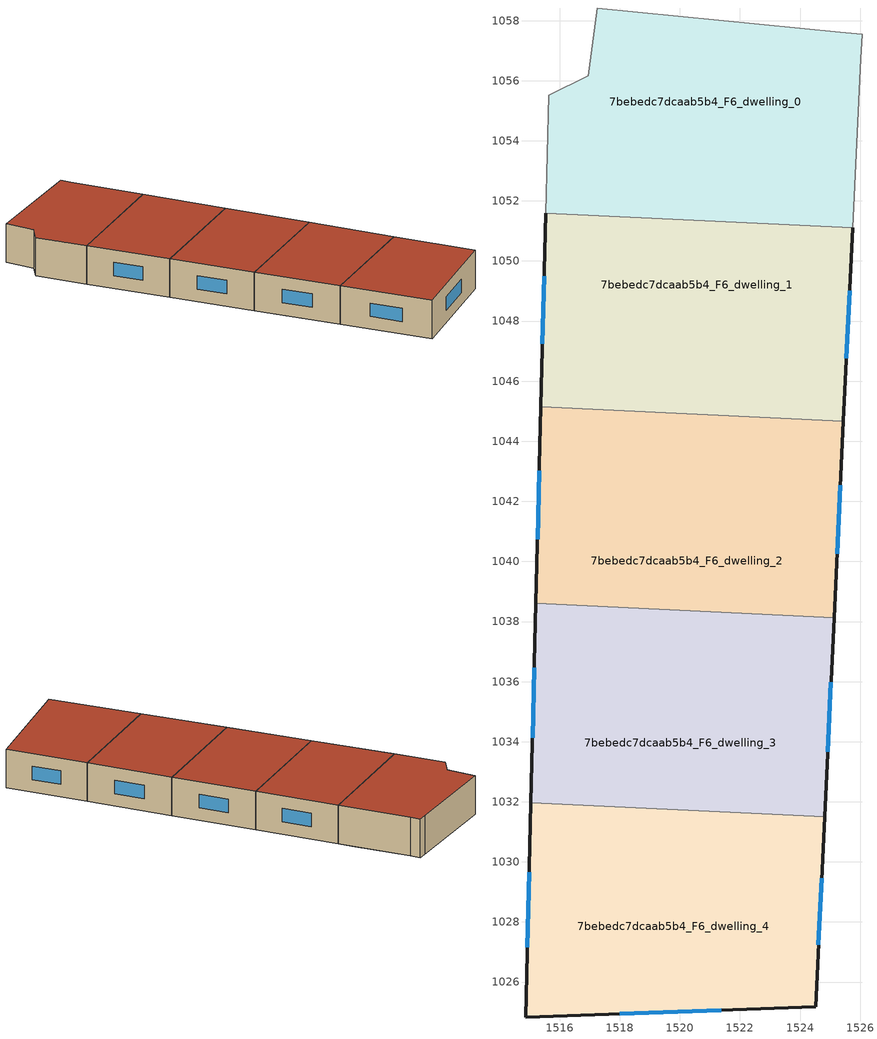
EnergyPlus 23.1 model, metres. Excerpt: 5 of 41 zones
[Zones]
7bebedc7dcaab5b4_F6_dwelling_0
 floor to 7bebedc7dcaab5b4_F5_dwelling_0 (EU_floor_Construction): 1526.08,1057.55 1526.02,1056.73 1525.8,1052.16 1515.56,1052.66 1515.64,1055.52 1516.94,1056.16 1517.26,1058.42 1525.34,1057.61 z18
 floor to 7bebedc7dcaab5b4_F5_dwelling_1 (EU_floor_Construction): 1525.8,1052.16 1525.75,1051.1 1515.54,1051.59 1515.56,1052.66 z18
 wall to 7bebedc7dcaab5b4_F6_dwelling_1 (EU_wall_Construction): 1515.54,1051.59 1525.75,1051.1 z18:21
 wall adiabatic (EU_wall_Construction): 1525.75,1051.1 1526.02,1056.73 1526.08,1057.55 1525.34,1057.61 1517.26,1058.42 1516.94,1056.16 1515.64,1055.52 1515.54,1051.59 z18:21
 roof outside (EU_roof_Construction): 1525.75,1051.1 1526.02,1056.73 1526.08,1057.55 1525.34,1057.61 1517.26,1058.42 1516.94,1056.16 1515.64,1055.52 1515.54,1051.59 z21
7bebedc7dcaab5b4_F6_dwelling_1
 floor to 7bebedc7dcaab5b4_F5_dwelling_1 (EU_floor_Construction): 1525.75,1051.1 1525.55,1046.82 1515.43,1047.31 1515.54,1051.59 z18
 floor to 7bebedc7dcaab5b4_F5_dwelling_2 (EU_floor_Construction): 1525.55,1046.82 1525.44,1044.66 1515.38,1045.15 1515.43,1047.31 z18
 wall outside (EU_wall_Construction): 1525.44,1044.66 1525.75,1051.1 / 1515.54,1051.59 1515.38,1045.15 z18:21
 wall to 7bebedc7dcaab5b4_F6_dwelling_2 (EU_wall_Construction): 1515.38,1045.15 1525.44,1044.66 z18:21
 window (EU_Window_Construction): 1525.54,1046.76 1525.65,1049.01 / 1515.49,1049.5 1515.43,1047.24 z18.98:20.02
 roof outside (EU_roof_Construction): 1525.44,1044.66 1525.75,1051.1 1515.54,1051.59 1515.38,1045.15 z21
7bebedc7dcaab5b4_F6_dwelling_2
 floor to 7bebedc7dcaab5b4_F5_dwelling_2 (EU_floor_Construction): 1525.44,1044.66 1525.29,1041.41 1515.3,1041.89 1515.38,1045.15 z18
 floor to 7bebedc7dcaab5b4_F5_dwelling_3 (EU_floor_Construction): 1525.29,1041.41 1525.13,1038.13 1515.21,1038.61 1515.3,1041.89 z18
 wall outside (EU_wall_Construction): 1525.13,1038.13 1525.44,1044.66 / 1515.38,1045.15 1515.21,1038.61 z18:21
 wall to 7bebedc7dcaab5b4_F6_dwelling_3 (EU_wall_Construction): 1515.21,1038.61 1525.13,1038.13 z18:21
 window (EU_Window_Construction): 1525.23,1040.26 1525.34,1042.54 / 1515.32,1043.02 1515.27,1040.74 z18.98:20.02
 roof outside (EU_roof_Construction): 1525.13,1038.13 1525.44,1044.66 1515.38,1045.15 1515.21,1038.61 z21
7bebedc7dcaab5b4_F6_dwelling_3
 floor to 7bebedc7dcaab5b4_F5_dwelling_3 (EU_floor_Construction): 1525.13,1038.13 1525.03,1035.94 1515.16,1036.41 1515.21,1038.61 z18
 floor to 7bebedc7dcaab5b4_F5_dwelling_4 (EU_floor_Construction): 1525.03,1035.94 1524.82,1031.51 1515.05,1031.98 1515.16,1036.41 z18
 wall outside (EU_wall_Construction): 1524.82,1031.51 1525.13,1038.13 / 1515.21,1038.61 1515.05,1031.98 z18:21
 wall to 7bebedc7dcaab5b4_F6_dwelling_4 (EU_wall_Construction): 1515.05,1031.98 1524.82,1031.51 z18:21
 window (EU_Window_Construction): 1524.92,1033.66 1525.03,1035.98 / 1515.16,1036.45 1515.1,1034.13 z18.98:20.02
 roof outside (EU_roof_Construction): 1524.82,1031.51 1525.13,1038.13 1515.21,1038.61 1515.05,1031.98 z21
7bebedc7dcaab5b4_F6_dwelling_4
 floor to 7bebedc7dcaab5b4_F5_dwelling_5 (EU_floor_Construction): 1524.76,1030.39 1524.52,1025.18 1514.87,1024.84 1515.02,1030.86 z18
 floor to 7bebedc7dcaab5b4_F5_dwelling_4 (EU_floor_Construction): 1524.82,1031.51 1524.76,1030.39 1515.02,1030.86 1515.05,1031.98 z18
 wall outside (EU_wall_Construction): 1515.05,1031.98 1514.87,1024.84 1524.52,1025.18 1524.82,1031.51 z18:21
 window (EU_Window_Construction): 1524.61,1027.24 1524.72,1029.45 / 1518,1024.95 1521.38,1025.07 / 1514.99,1029.66 1514.93,1027.16 z18.98:20.02
 roof outside (EU_roof_Construction): 1524.52,1025.18 1524.82,1031.51 1515.05,1031.98 1514.87,1024.84 z21
[Building]
EU S2 Campaign: North Axis=0; Terrain=City; Solar Distribution=FullExterior
[Site:Location]
Bologna: Latitude=44.5; Longitude=11.25; Time Zone=1; Elevation=37
[SizingPeriod:WeatherFileDays]
AnnualSizingPeriod: Begin Month=1; Begin Day of Month=1; End Month=12; End Day of Month=31; Day of Week for Start Day=Monday; Use Weather File Daylight Saving Period=No; Use Weather File Rain and Snow Indicators=No
[MATERIAL]
EU_InternalMass_Material: Roughness=MediumRough; Thickness=0.1; Conductivity=1; Density=1800; Specific Heat=900; Thermal Absorptance=0.9; Solar Absorptance=0.7; Visible Absorptance=0.7
[MATERIAL:NOMASS] Roughness=MediumRough; Thermal Absorptance=0.9; Solar Absorptance=0.7; Visible Absorptance=0.7
Name | Thermal Resistance
EU_wall_NoMass | 0.905828
EU_roof_NoMass | 0.37593
EU_floor_NoMass | 0.67114
[WINDOWMATERIAL:SIMPLEGLAZINGSYSTEM]
EU_Window_SimpleGlazing: UFactor=4.52486; Solar Heat Gain Coefficient=0.85; Visible Transmittance=0.85
[CONSTRUCTION]
EU_wall_Construction: EU_wall_NoMass
EU_roof_Construction: EU_roof_NoMass
EU_floor_Construction: EU_floor_NoMass
EU_Window_Construction: EU_Window_SimpleGlazing
EU_InternalMass_Construction: EU_InternalMass_Material
[ZONE] Type=1; Multiplier=1; Ceiling Height=autocalculate; Floor Area=autocalculate; Part of Total Floor Area=Yes
Name | Volume
7bebedc7dcaab5b4_F6_dwelling_0 | 196.194
7bebedc7dcaab5b4_F6_dwelling_1 | 196.203
7bebedc7dcaab5b4_F6_dwelling_2 | 196.2
7bebedc7dcaab5b4_F6_dwelling_3 | 196.204
7bebedc7dcaab5b4_F6_dwelling_4 | 196.195
[INTERNALMASS] Construction=EU_InternalMass_Construction
Name | Zone or ZoneList | Surface Area
7bebedc7dcaab5b4_F6_dwelling_0_EU_InternalMass | 7bebedc7dcaab5b4_F6_dwelling_0 | 65.3981
7bebedc7dcaab5b4_F6_dwelling_1_EU_InternalMass | 7bebedc7dcaab5b4_F6_dwelling_1 | 65.4009
7bebedc7dcaab5b4_F6_dwelling_2_EU_InternalMass | 7bebedc7dcaab5b4_F6_dwelling_2 | 65.4004
7bebedc7dcaab5b4_F6_dwelling_3_EU_InternalMass | 7bebedc7dcaab5b4_F6_dwelling_3 | 65.4015
7bebedc7dcaab5b4_F6_dwelling_4_EU_InternalMass | 7bebedc7dcaab5b4_F6_dwelling_4 | 65.398
[OTHEREQUIPMENT] Fuel Type=Electricity; Design Level Calculation Method=Watts/Area; Power per Zone Floor Area=1; Fraction Latent=0; Fraction Radiant=0; Fraction Lost=0; Carbon Dioxide Generation Rate=0; EndUse Subcategory=EU_Step8_InternalGains
Name | Zone or ZoneList or Space or SpaceList | Schedule
EU_Step8_InternalGain_7bebedc7dcaab5b4_F6_dwelling_0_f000 | 7bebedc7dcaab5b4_F6_dwelling_0 | EU_Step8_GainSchedule_7bebedc7dcaab5b4_F6_dwelling_0_f000
EU_Step8_InternalGain_7bebedc7dcaab5b4_F6_dwelling_1_f000 | 7bebedc7dcaab5b4_F6_dwelling_1 | EU_Step8_GainSchedule_7bebedc7dcaab5b4_F6_dwelling_1_f000
EU_Step8_InternalGain_7bebedc7dcaab5b4_F6_dwelling_2_f000 | 7bebedc7dcaab5b4_F6_dwelling_2 | EU_Step8_GainSchedule_7bebedc7dcaab5b4_F6_dwelling_2_f000
EU_Step8_InternalGain_7bebedc7dcaab5b4_F6_dwelling_3_f000 | 7bebedc7dcaab5b4_F6_dwelling_3 | EU_Step8_GainSchedule_7bebedc7dcaab5b4_F6_dwelling_3_f000
EU_Step8_InternalGain_7bebedc7dcaab5b4_F6_dwelling_4_f000 | 7bebedc7dcaab5b4_F6_dwelling_4 | EU_Step8_GainSchedule_7bebedc7dcaab5b4_F6_dwelling_4_f000
[ZONEVENTILATION:DESIGNFLOWRATE] Schedule=EU_AlwaysOn; Design Flow Rate Calculation Method=AirChanges/Hour; Air Changes per Hour=0.73129; Ventilation Type=Natural; Fan Pressure Rise=0; Fan Total Efficiency=1; Constant Term Coefficient=1; Temperature Term Coefficient=0; Velocity Term Coefficient=0; Velocity Squared Term Coefficient=0; Minimum Indoor Temperature=-100; Maximum Indoor Temperature=100; Delta Temperature=-100; Minimum Outdoor Temperature=-100; Maximum Outdoor Temperature=100; Maximum Wind Speed=40
Name | Zone or ZoneList or Space or SpaceList
EU_ConstantAir_7bebedc7dcaab5b4_F6_dwelling_0 | 7bebedc7dcaab5b4_F6_dwelling_0
EU_ConstantAir_7bebedc7dcaab5b4_F6_dwelling_1 | 7bebedc7dcaab5b4_F6_dwelling_1
EU_ConstantAir_7bebedc7dcaab5b4_F6_dwelling_2 | 7bebedc7dcaab5b4_F6_dwelling_2
EU_ConstantAir_7bebedc7dcaab5b4_F6_dwelling_3 | 7bebedc7dcaab5b4_F6_dwelling_3
EU_ConstantAir_7bebedc7dcaab5b4_F6_dwelling_4 | 7bebedc7dcaab5b4_F6_dwelling_4
[HVACTEMPLATE:THERMOSTAT] Constant Heating Setpoint=20; Constant Cooling Setpoint=50
EU_HeatOnly_7bebedc7dcaab5b4_F0_dwelling_0; EU_HeatOnly_7bebedc7dcaab5b4_F0_dwelling_1; EU_HeatOnly_7bebedc7dcaab5b4_F0_dwelling_2; EU_HeatOnly_7bebedc7dcaab5b4_F0_dwelling_3; EU_HeatOnly_7bebedc7dcaab5b4_F0_dwelling_4; EU_HeatOnly_7bebedc7dcaab5b4_F0_dwelling_5; EU_HeatOnly_7bebedc7dcaab5b4_F1_dwelling_0; EU_HeatOnly_7bebedc7dcaab5b4_F1_dwelling_1; EU_HeatOnly_7bebedc7dcaab5b4_F1_dwelling_2; EU_HeatOnly_7bebedc7dcaab5b4_F1_dwelling_3; EU_HeatOnly_7bebedc7dcaab5b4_F1_dwelling_4; EU_HeatOnly_7bebedc7dcaab5b4_F1_dwelling_5; EU_HeatOnly_7bebedc7dcaab5b4_F2_dwelling_0; EU_HeatOnly_7bebedc7dcaab5b4_F2_dwelling_1; EU_HeatOnly_7bebedc7dcaab5b4_F2_dwelling_2; EU_HeatOnly_7bebedc7dcaab5b4_F2_dwelling_3; EU_HeatOnly_7bebedc7dcaab5b4_F2_dwelling_4; EU_HeatOnly_7bebedc7dcaab5b4_F2_dwelling_5; EU_HeatOnly_7bebedc7dcaab5b4_F3_dwelling_0; EU_HeatOnly_7bebedc7dcaab5b4_F3_dwelling_1; EU_HeatOnly_7bebedc7dcaab5b4_F3_dwelling_2; EU_HeatOnly_7bebedc7dcaab5b4_F3_dwelling_3; EU_HeatOnly_7bebedc7dcaab5b4_F3_dwelling_4; EU_HeatOnly_7bebedc7dcaab5b4_F3_dwelling_5; EU_HeatOnly_7bebedc7dcaab5b4_F4_dwelling_0; EU_HeatOnly_7bebedc7dcaab5b4_F4_dwelling_1; EU_HeatOnly_7bebedc7dcaab5b4_F4_dwelling_2; EU_HeatOnly_7bebedc7dcaab5b4_F4_dwelling_3; EU_HeatOnly_7bebedc7dcaab5b4_F4_dwelling_4; EU_HeatOnly_7bebedc7dcaab5b4_F4_dwelling_5; EU_HeatOnly_7bebedc7dcaab5b4_F5_dwelling_0; EU_HeatOnly_7bebedc7dcaab5b4_F5_dwelling_1; EU_HeatOnly_7bebedc7dcaab5b4_F5_dwelling_2; EU_HeatOnly_7bebedc7dcaab5b4_F5_dwelling_3; EU_HeatOnly_7bebedc7dcaab5b4_F5_dwelling_4; EU_HeatOnly_7bebedc7dcaab5b4_F5_dwelling_5; EU_HeatOnly_7bebedc7dcaab5b4_F6_dwelling_0; EU_HeatOnly_7bebedc7dcaab5b4_F6_dwelling_1; EU_HeatOnly_7bebedc7dcaab5b4_F6_dwelling_2; EU_HeatOnly_7bebedc7dcaab5b4_F6_dwelling_3; EU_HeatOnly_7bebedc7dcaab5b4_F6_dwelling_4
[HVACTEMPLATE:ZONE:IDEALLOADSAIRSYSTEM] System Availability Schedule=EU_AlwaysOn; Maximum Heating Supply Air Temperature=50; Minimum Cooling Supply Air Temperature=13; Maximum Heating Supply Air Humidity Ratio=0.0156; Minimum Cooling Supply Air Humidity Ratio=0.0077; Heating Limit=NoLimit; Cooling Limit=NoLimit; Heating Availability Schedule=EU_AlwaysOn; Cooling Availability Schedule=EU_CoolingOff; Dehumidification Control Type=ConstantSensibleHeatRatio; Cooling Sensible Heat Ratio=0.7; Dehumidification Setpoint=60; Humidification Control Type=None; Humidification Setpoint=30; Outdoor Air Method=None; Outdoor Air Flow Rate per Person=0.00944; Outdoor Air Flow Rate per Zone Floor Area=0; Outdoor Air Flow Rate per Zone=0; Demand Controlled Ventilation Type=None; Outdoor Air Economizer Type=NoEconomizer; Heat Recovery Type=None; Sensible Heat Recovery Effectiveness=0.7; Latent Heat Recovery Effectiveness=0.65
Name | Template Thermostat
7bebedc7dcaab5b4_F6_dwelling_0 | EU_HeatOnly_7bebedc7dcaab5b4_F6_dwelling_0
7bebedc7dcaab5b4_F6_dwelling_1 | EU_HeatOnly_7bebedc7dcaab5b4_F6_dwelling_1
7bebedc7dcaab5b4_F6_dwelling_2 | EU_HeatOnly_7bebedc7dcaab5b4_F6_dwelling_2
7bebedc7dcaab5b4_F6_dwelling_3 | EU_HeatOnly_7bebedc7dcaab5b4_F6_dwelling_3
7bebedc7dcaab5b4_F6_dwelling_4 | EU_HeatOnly_7bebedc7dcaab5b4_F6_dwelling_4
[SIZING:ZONE] Zone Cooling Design Supply Air Temperature Input Method=SupplyAirTemperature; Zone Cooling Design Supply Air Temperature=13; Zone Heating Design Supply Air Temperature Input Method=SupplyAirTemperature; Zone Heating Design Supply Air Temperature=50; Zone Cooling Design Supply Air Humidity Ratio=0.008; Zone Heating Design Supply Air Humidity Ratio=0.008; Cooling Design Air Flow Method=DesignDay; Cooling Design Air Flow Rate=0; Cooling Minimum Air Flow per Zone Floor Area=0.000762; Cooling Minimum Air Flow=0; Cooling Minimum Air Flow Fraction=0.2; Heating Design Air Flow Method=DesignDay; Heating Design Air Flow Rate=0; Heating Maximum Air Flow per Zone Floor Area=0.002032; Heating Maximum Air Flow=0.141576; Heating Maximum Air Flow Fraction=0.3; Account for Dedicated Outdoor Air System=No; Dedicated Outdoor Air System Control Strategy=NeutralSupplyAir; Dedicated Outdoor Air Low Setpoint Temperature for Design=autosize; Dedicated Outdoor Air High Setpoint Temperature for Design=autosize; Zone Load Sizing Method=Sensible Load Only No Latent Load; Zone Latent Cooling Design Supply Air Humidity Ratio Input Method=HumidityRatioDifference; Zone Cooling Design Supply Air Humidity Ratio Difference=0.005; Zone Latent Heating Design Supply Air Humidity Ratio Input Method=HumidityRatioDifference; Zone Humidification Design Supply Air Humidity Ratio Difference=0.005
7bebedc7dcaab5b4_F6_dwelling_0; 7bebedc7dcaab5b4_F6_dwelling_1; 7bebedc7dcaab5b4_F6_dwelling_2; 7bebedc7dcaab5b4_F6_dwelling_3; 7bebedc7dcaab5b4_F6_dwelling_4
[SCHEDULE:CONSTANT]
Name | Hourly Value
EU_AlwaysOn | 1
EU_CoolingOff | 0
[SCHEDULE:FILE] Column Number=1; Rows to Skip at Top=0; Number of Hours of Data=8760; Column Separator=Comma; Interpolate to Timestep=No; Minutes per Item=60; Adjust Schedule for Daylight Savings=Yes
Name | File
EU_Step8_GainSchedule_7bebedc7dcaab5b4_F6_dwelling_0_f000 | ../../schedules/7bebedc7dcaab5b4/7bebedc7dcaab5b4_F6_dwelling_0_f000_gain.csv
EU_Step8_GainSchedule_7bebedc7dcaab5b4_F6_dwelling_1_f000 | ../../schedules/7bebedc7dcaab5b4/7bebedc7dcaab5b4_F6_dwelling_1_f000_gain.csv
EU_Step8_GainSchedule_7bebedc7dcaab5b4_F6_dwelling_2_f000 | ../../schedules/7bebedc7dcaab5b4/7bebedc7dcaab5b4_F6_dwelling_2_f000_gain.csv
EU_Step8_GainSchedule_7bebedc7dcaab5b4_F6_dwelling_3_f000 | ../../schedules/7bebedc7dcaab5b4/7bebedc7dcaab5b4_F6_dwelling_3_f000_gain.csv
EU_Step8_GainSchedule_7bebedc7dcaab5b4_F6_dwelling_4_f000 | ../../schedules/7bebedc7dcaab5b4/7bebedc7dcaab5b4_F6_dwelling_4_f000_gain.csv
